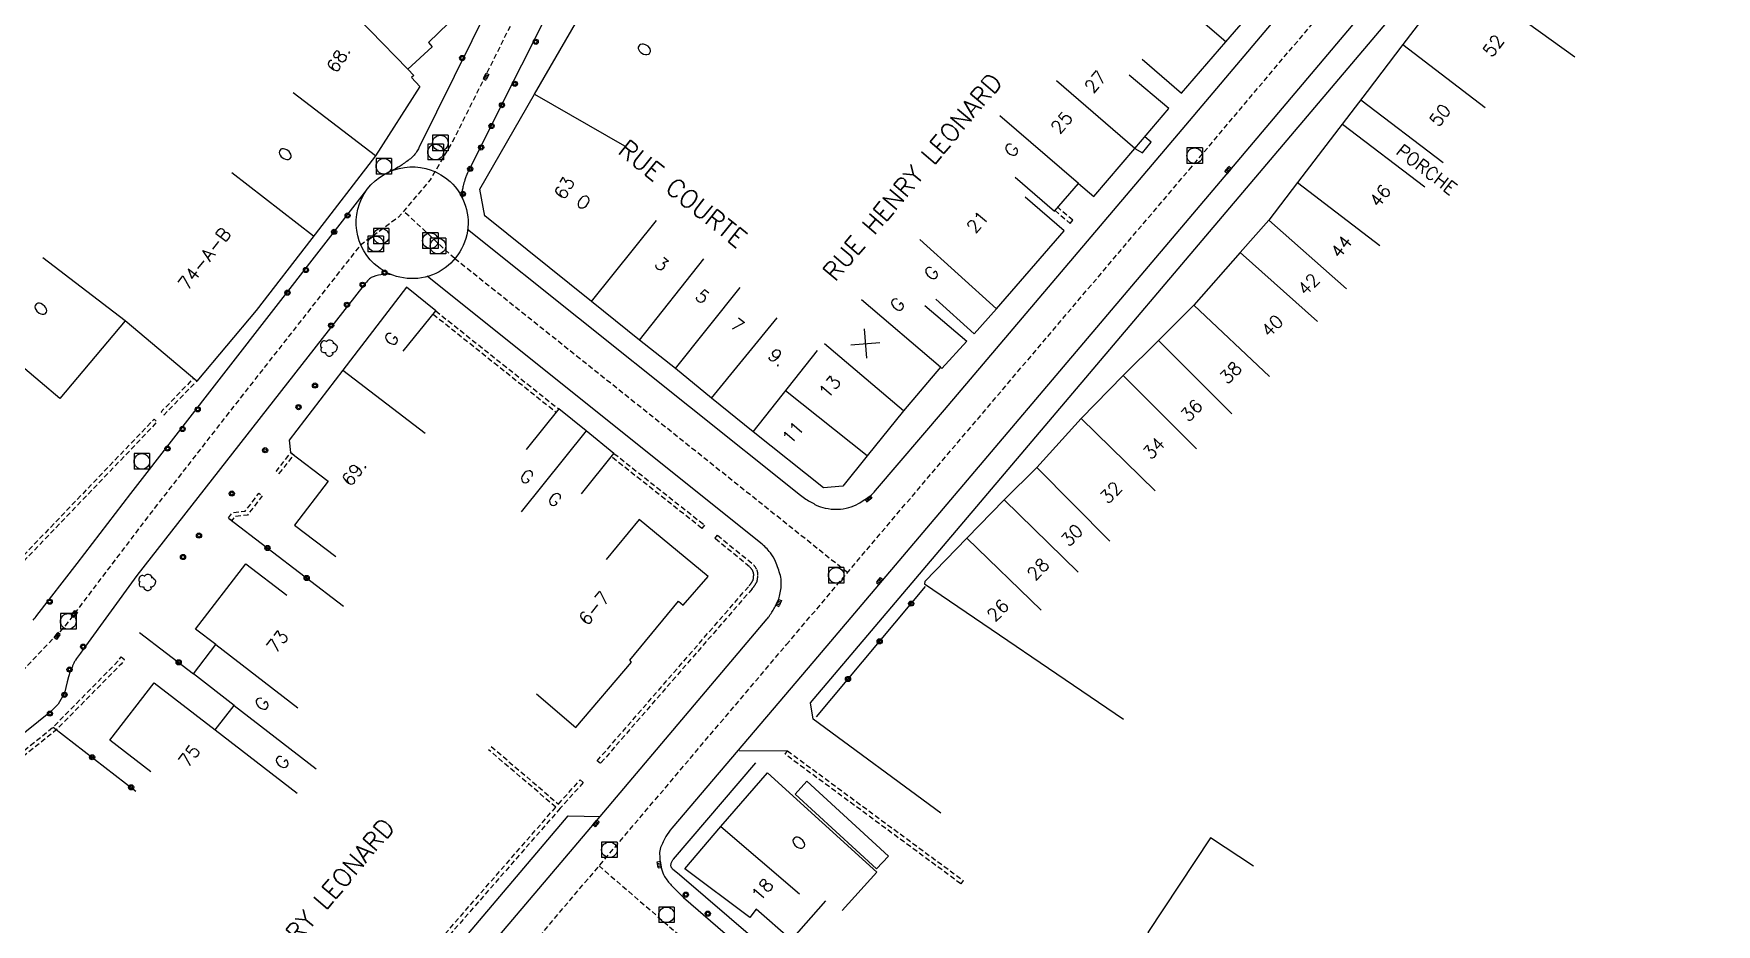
# Model space of a CAD drawing. Header units: millimetres. Extents: x 139999 to 141000, y 129000 to 130000.
# Drawn here: x 140717.2 to 140879.6, y 129410.7 to 129496.6 of the extents above; entities that cross this region are included whole.
import ezdxf
from ezdxf.enums import TextEntityAlignment as Align

# ---------------------------------------------------------------- set-up
doc = ezdxf.new("R2010")
doc.units = ezdxf.units.MM
doc.linetypes.add('DASHED', pattern=[0.75, 0.5, -0.25])
doc.layers.get('0').update_dxf_attribs({"linetype": 'CONTINUOUS'})
for name, color, linetype in [('W0001', 6, 'DASHED'), ('W0008', 7, 'CONTINUOUS'), ('W0100', 7, 'CONTINUOUS'), ('W0112', 1, 'DASHED'), ('W0300', 7, 'CONTINUOUS'), ('W0322', 7, 'CONTINUOUS'), ('W0400', 7, 'CONTINUOUS'), ('W0420', 7, 'CONTINUOUS'), ('w0984', 7, 'CONTINUOUS'), ('W0989', 7, 'CONTINUOUS'), ('W0991', 7, 'CONTINUOUS'), ('W1102', 7, 'CONTINUOUS')]:
    doc.layers.add(name, color=color, linetype=linetype)
doc.styles.get("Standard").update_dxf_attribs({"font": 'romans.shx', "width": 0.85})

# ---------------------------------------------------------------- blocks, each defined once
blk = doc.blocks.new('t322o')
at = {"color": 0, "linetype": 'Continuous'}
for radius in [0.25, 0.15]:
    blk.add_circle((0, 0), radius, dxfattribs=at)
blk = doc.blocks.new('T400')
at = {"color": 0, "linetype": 'ByBlock', "lineweight": -2}
for p, q in [((-0.15, -0.25), (-0.15, 0.3)), ((-0.15, 0.3), (0.15, 0.3)), ((-0.15, 0.15), (0.15, 0.15)), ((-0.15, 0), (0.15, 0)), ((0.15, 0.3), (0.15, -0.25)), ((-0.15, -0.15), (0.15, -0.15)), ((-0.15, -0.25), (-0.15, -0.3)), ((-0.15, -0.3), (0.15, -0.3)), ((0.15, -0.3), (0.15, -0.25))]:
    blk.add_line(p, q, dxfattribs=at)
blk = doc.blocks.new('T420')
for p, q in [((0.75, 0.75), (-0.75, 0.75)), ((-0.75, 0.75), (-0.75, -0.75)), ((0.75, 0.75), (0.75, -0.75)), ((0.75, -0.75), (-0.75, -0.75))]:
    blk.add_line(p, q)
blk.add_ellipse((0, 0), major_axis=(-0.53, 0.53), ratio=1, start_param=3.926991, end_param=10.210176)
blk = doc.blocks.new('T300')
for p, q in [((-0.8, 0.51), (-0.86, 0.34)), ((-0.86, 0.34), (-0.86, 0.17)), ((-0.86, 0.17), (-0.74, 0.06)), ((-0.69, 0.63), (-0.8, 0.51)), ((-0.8, -0.06), (-0.74, 0.06)), ((-0.74, 0.06), (-0.69, 0.11)), ((-0.57, 0.69), (-0.69, 0.63)), ((-0.46, 0.69), (-0.57, 0.69)), ((-0.29, 0.63), (-0.46, 0.69)), ((-0.29, 0.63), (-0.17, 0.74)), ((-0.23, 0.57), (-0.29, 0.63)), ((-0.17, 0.74), (-0.06, 0.8)), ((-0.06, 0.8), (0.06, 0.8)), ((0.06, 0.8), (0.23, 0.74)), ((0.23, 0.74), (0.34, 0.63)), ((0.34, 0.63), (0.4, 0.51)), ((0.46, 0.46), (0.34, 0.46)), ((0.4, 0.51), (0.4, 0.46)), ((0.57, 0.4), (0.46, 0.46)), ((0.57, 0.4), (0.69, 0.29)), ((0.69, 0.29), (0.74, 0.17)), ((0.74, 0.06), (0.69, -0.17)), ((0.74, 0.17), (0.74, 0.06)), ((-0.8, -0.17), (-0.8, -0.06)), ((-0.8, -0.23), (-0.8, -0.17)), ((-0.74, -0.34), (-0.8, -0.23)), ((-0.69, -0.4), (-0.74, -0.34)), ((-0.51, -0.46), (-0.69, -0.4)), ((-0.4, -0.46), (-0.51, -0.46)), ((-0.4, -0.46), (-0.34, -0.46)), ((-0.34, -0.46), (-0.34, -0.4)), ((-0.34, -0.51), (-0.34, -0.46)), ((-0.29, -0.63), (-0.34, -0.51)), ((-0.17, -0.74), (-0.29, -0.63)), ((-0.06, -0.8), (-0.17, -0.74)), ((0.06, -0.8), (-0.06, -0.8)), ((0.17, -0.74), (0.06, -0.8)), ((0.23, -0.69), (0.17, -0.74)), ((0.29, -0.46), (0.23, -0.46)), ((0.29, -0.63), (0.23, -0.69)), ((0.46, -0.4), (0.29, -0.46)), ((0.34, -0.51), (0.29, -0.63)), ((0.34, -0.51), (0.34, -0.46)), ((0.57, -0.34), (0.46, -0.4)), ((0.63, -0.29), (0.57, -0.34)), ((0.69, -0.17), (0.63, -0.29))]:
    blk.add_line(p, q)
blk = doc.blocks.new('t991o')
at = {"color": 0, "linetype": 'Continuous'}
for p, q in [((-1, 1), (1, -1)), ((-1, -1), (1, 1))]:
    blk.add_line(p, q, dxfattribs=at)

msp = doc.modelspace()

# ---------------------------------------------------------------- linework, layer by layer
at = {"layer": 'W0001'}
msp.add_lwpolyline([(140679.59, 129155.61), (140675.44, 129161.03), (140655.21, 129183.71), (140642.66, 129197.69), (140624.81, 129217.71), (140620.92, 129222.28), (140618.5, 129228.01), (140618.39, 129233.16), (140620.23, 129238.25), (140623.83, 129242.66), (140642.19, 129263.23), (140656.78, 129280.3), (140714.71, 129348.88), (140730.72, 129367.87), (140763.1, 129406.09), (140789.85, 129437.67), (140798.56, 129447.97), (140828.68, 129483.49), (140861.29, 129522.12), (140870.15, 129532.65), (140889.25, 129561.44)], dxfattribs=at)
at = {"layer": 'W0001', "flags": 128}
for points in [[(140790.68, 129543.53), (140779.92, 129525.37), (140777.16, 129520.78), (140774.9, 129517.27), (140774.17, 129516.39), (140773.22, 129515.63), (140771.31, 129513.75), (140769.74, 129510.47), (140757.75, 129486.46), (140755.47, 129482.52), (140752.4, 129478.91), (140748.7, 129476.19), (140736.29, 129460.38), (140728.2, 129449.98), (140720.16, 129439.37), (140713.36, 129432.23), (140704.47, 129425.13), (140697.42, 129419.51), (140692.95, 129415.95), (140690.8, 129413.94), (140689.42, 129412.22), (140687.82, 129409.52), (140685.73, 129407.34), (140683.64, 129405.49), (140677.55, 129400.74), (140672.28, 129396.65), (140664.51, 129390.65), (140659.49, 129386.78)], [(140757.83, 129474.92), (140752.9, 129479.5)], [(140795.73, 129444.62), (140757.83, 129474.92)], [(140771.76, 129416.32), (140797.63, 129393.98), (140819.2, 129375.38), (140832.9, 129363.6), (140845.38, 129352.81), (140852.15, 129346.98), (140856.34, 129341.5)]]:
    msp.add_lwpolyline(points, dxfattribs=at)
at = {"layer": 'W0008'}
for points in [[(140759.07, 129477.75), (140791.18, 129452.09, 0.03036), (140791.72, 129451.71, 0.017356), (140792.72, 129451.14, 0.072891), (140793.57, 129450.84, 0.054378), (140794.76, 129450.74, 0.058984), (140795.86, 129450.9, 0.065422), (140796.78, 129451.28, 0.031752), (140797.88, 129452.01, 0.05426), (140798.44, 129452.54), (140805.08, 129460.33), (140828.02, 129487.38), (140828.02, 129487.38), (140858.96, 129524.01, 0.020388), (140859.15, 129524.26, 0.008094), (140859.59, 129524.9, 0.083147), (140859.71, 129525.16, 0.026662), (140859.89, 129526.05, 0.186294), (140859.61, 129527.28, 0.113246), (140857.86, 129528.72), (140833.46, 129544.64), (140806.06, 129562.51)], [(140889.26, 129506.25), (140870.04, 129520.91, 0.130619), (140867.52, 129522.12, 0.090346), (140866.83, 129522.12, 0.062951), (140865.07, 129521.57, 0.110804), (140864.23, 129520.93), (140856.75, 129512.04), (140833.29, 129484.25), (140792.47, 129436.08), (140778.79, 129419.96, 0.0448), (140778.21, 129419.14, 0.038939), (140777.7, 129418.09, 0.102187), (140777.6, 129417.45, 0.04632), (140777.78, 129416.04, 0.078793), (140778.08, 129415.3, 0.059062), (140778.73, 129414.46), (140779.9, 129413.26), (140803.58, 129392.8)], [(140728.71, 129370.16), (140744.8, 129389.15), (140771.86, 129421.09), (140787.99, 129440.17, 0.031673), (140788.21, 129440.46, 0.010806), (140788.76, 129441.34, 0.07174), (140789.18, 129442.36, 0.060559), (140789.34, 129443.65, 0.066561), (140789.25, 129444.34, 0.031895), (140788.79, 129445.69, 0.071485), (140788.29, 129446.53, 0.053605), (140787.38, 129447.46), (140755.16, 129473.23)], [(140825.05, 129374.32), (140826.06, 129375.47), (140779.51, 129415.46), (140778.86, 129416.01, -0.158197), (140778.71, 129416.26, -0.142165), (140778.73, 129416.58, -0.038476), (140778.83, 129416.83, -0.055334), (140778.94, 129416.98), (140786.89, 129426.27)], [(140692.71, 129387.49), (140719.84, 129366.55), (140720.76, 129366.09, 0.057501), (140721.46, 129365.91, 0.049281), (140723.27, 129365.83, 0.08456), (140724.31, 129366.06, 0.053513), (140725.7, 129366.81, 0.068383), (140726.62, 129367.65), (140728.71, 129370.16), (140728.17, 129373.2), (140768.79, 129421.14), (140771.86, 129421.09)]]:
    msp.add_lwpolyline(points, format="xyb", dxfattribs=at)
at = {"layer": 'W0008', "flags": 128}
for points in [[(140792.33, 129542.62), (140784.67, 129529.81), (140776.63, 129516.4, -0.028605), (140776.26, 129515.87, -0.048493), (140776, 129515.59), (140775.23, 129514.91), (140774.48, 129513.95), (140759.21, 129483.47, 0.020174), (140758.94, 129482.89, 0.032346), (140758.81, 129482.52, 0.008069), (140758.65, 129481.94, 0.011171), (140758.56, 129481.52, 0.051901), (140758.54, 129481.26, 0.026825), (140758.57, 129480.76)], [(140767.53, 129512.28), (140759.48, 129495.95), (140754.38, 129485.62, -0.033515), (140754.14, 129485.21, -0.032054), (140753.84, 129484.81, -0.047889), (140753.67, 129484.65, -0.009783), (140752.75, 129483.97, -0.025485), (140752.38, 129483.73, -0.015855), (140751.76, 129483.41)], [(140717.15, 129440.04, 0.021637), (140717.53, 129440.49), (140721.4, 129445.51), (140726.6, 129452.26), (140749.36, 129481.55)], [(140751.86, 129473.32, 0.039512), (140751.33, 129473.41, 0.057594), (140750.97, 129473.4, 0.044557), (140749.97, 129473.17, 0.114744), (140749.62, 129472.96, 0.014743), (140749.24, 129472.56, 0.018984), (140748.96, 129472.23), (140727.17, 129444.35), (140721.97, 129437.18, 0.007962), (140721.63, 129436.73, 0.006866), (140721.25, 129436.18, 0.045022), (140721.09, 129435.89, 0.012641), (140720.63, 129434.77, 0.028949), (140720.56, 129434.56), (140720.45, 129434.07), (140720.17, 129432.99), (140719.58, 129431.94), (140718.84, 129431.18), (140713.02, 129426.52)]]:
    msp.add_lwpolyline(points, format="xyb", dxfattribs=at)
at = {"layer": 'W0008'}
for points in [[(140804.72, 129421.4), (140792.42, 129430.47), (140792.17, 129432.04), (140857.23, 129508.91), (140856.75, 129512.04)], [(140823.46, 129485.53), (140824.19, 129485.14), (140825.04, 129486.16), (140824.43, 129486.67)]]:
    msp.add_lwpolyline(points, dxfattribs=at)
at = {"layer": 'W0008', "flags": 128}
msp.add_lwpolyline([(140757.38, 129482.35, -1), (140750.07, 129474.41, -1)], format="xyb", close=True, dxfattribs=at)
msp.add_lwpolyline([(140785.27, 129427.45), (140789.94, 129427.42)], dxfattribs=at)
at = {"layer": 'W0100', "flags": 128}
for points in [[(140760.74, 129479.02), (140760.26, 129481.62), (140765.54, 129490.78), (140770.08, 129498.61), (140774.32, 129505.99), (140778.36, 129513.01), (140781.02, 129517.58), (140784.92, 129524.45), (140787.9, 129529.68), (140791.19, 129535.44)], [(140759.13, 129521.02), (140764, 129515.68), (140761.1, 129512.99), (140758.86, 129510.92), (140755.19, 129507.63), (140759.86, 129502.4), (140757.22, 129497.64), (140755.29, 129495.76), (140755.66, 129495.37), (140753.32, 129493.21), (140753.89, 129492.59), (140753.68, 129492.4), (140754.48, 129491.53), (140750.18, 129484.83), (140744.06, 129476.86), (140738.67, 129469.92), (140732.94, 129463.1), (140726.04, 129468.91), (140719.75, 129461.43), (140715.93, 129464.65)], [(140753.17, 129472.16), (140747.05, 129464.17), (140741.85, 129457.4), (140741.99, 129456.2), (140745.62, 129453.43), (140742.39, 129449.19), (140746.36, 129446.16)], [(140728.51, 129425.39), (140724.55, 129428.45), (140728.84, 129433.99), (140734.73, 129429.44), (140736.55, 129431.8), (140732.62, 129434.84), (140734.79, 129437.68), (140732.84, 129439.17), (140737.67, 129445.48), (140741.64, 129442.45)]]:
    msp.add_lwpolyline(points, dxfattribs=at)
at = {"layer": 'W0100'}
for points in [[(140824.16, 129494.15), (140827.95, 129490.88), (140832.22, 129495.85), (140834.55, 129498.5), (140838.02, 129502.56), (140840.94, 129506.05), (140844.44, 129510.15), (140846.21, 129512.19), (140847.88, 129514.1), (140852.41, 129519.46), (140858.52, 129526.77), (140848.41, 129533.4), (140845.67, 129529.22)], [(140854.61, 129502.53), (140849.3, 129495.57), (140845.87, 129491.06), (140839.15, 129482.25), (140836.38, 129478.63), (140833.6, 129475.5), (140829.13, 129470.42), (140825.74, 129467.03), (140822.34, 129463.64), (140818.28, 129459.5), (140813.99, 129454.76), (140810.83, 129451.63), (140807.23, 129447.94), (140803.19, 129443.75), (140803.16, 129443.53), (140822.37, 129430.48)], [(140811.91, 129482.77), (140815.7, 129479.5), (140818.01, 129482.18), (140819.49, 129480.91), (140823.46, 129485.53), (140826.73, 129489.39), (140822.91, 129492.62)], [(140804.24, 129471), (140807.95, 129467.65), (140810.12, 129470.06), (140816.64, 129477.59), (140812.86, 129480.86)], [(140803.2, 129470.4), (140807.24, 129466.96), (140804.84, 129464.33), (140804.71, 129464.45), (140801.12, 129460.23), (140797.63, 129455.88), (140795.29, 129452.97), (140793.42, 129452.8), (140786.62, 129458.21), (140782.62, 129461.45), (140779.13, 129464.3), (140775.66, 129467.06), (140771.04, 129470.79), (140760.73, 129479.04)], [(140752.87, 129465.98), (140756.01, 129469.87), (140753.18, 129472.16)], [(140770.06, 129452.23), (140773.2, 129456.12), (140770.51, 129458.29), (140767.87, 129460.41), (140764.74, 129456.51)], [(140765.71, 129432.93), (140769.51, 129429.68), (140774.9, 129435.97), (140774.74, 129436.16), (140779.43, 129441.85), (140779.88, 129441.48), (140782.3, 129444.24), (140775.62, 129449.74), (140772.44, 129445.88)], [(140793.6, 129412.94), (140790.31, 129409.18), (140786.91, 129412.15), (140786.32, 129411.35), (140780.02, 129416.05), (140780.02, 129416.05), (140783.52, 129420.13), (140788, 129425.29), (140798.56, 129415.7), (140795.2, 129412)], [(140834.91, 129416.29), (140830.74, 129419.04), (140824.69, 129409.88), (140835.06, 129403.05), (140822.69, 129384.22), (140838.7, 129373.69), (140841.45, 129377.87)]]:
    msp.add_lwpolyline(points, dxfattribs=at)
at = {"layer": 'W0100', "flags": 128}
msp.add_lwpolyline([(140790.67, 129423.25), (140791.82, 129424.5), (140799.69, 129417.27), (140798.54, 129416.02)], close=True, dxfattribs=at)
at = {"layer": 'W0112'}
for points in [[(140815.75, 129479.56), (140817.2, 129478.32), (140817.46, 129478.63), (140816.02, 129479.87)], [(140773.2, 129456.12), (140781.94, 129449.2), (140781.69, 129448.89), (140772.95, 129455.8)], [(140761.36, 129427.84), (140767.84, 129422.29), (140769.95, 129424.63), (140770.24, 129424.36), (140768.01, 129421.88), (140744.87, 129395.36), (140744.57, 129395.62), (140767.58, 129421.99), (140761.1, 129427.53)]]:
    msp.add_lwpolyline(points, dxfattribs=at)
at = {"layer": 'W0112', "flags": 128}
for points in [[(140755.76, 129469.56), (140767.62, 129460.1)], [(140756.01, 129469.87), (140767.87, 129460.41)], [(140695.8, 129442.52), (140705.12, 129434.67), (140700.61, 129429.98), (140700.9, 129429.71), (140705.42, 129434.42), (140729.13, 129459.15), (140728.84, 129459.43), (140705.39, 129434.96), (140696.06, 129442.82)]]:
    msp.add_lwpolyline(points, dxfattribs=at)
for points in [[(140732.94, 129463.1), (140732.63, 129463.36), (140729.5, 129460.12), (140729.79, 129459.84)], [(140740.91, 129454.17), (140742.31, 129455.96), (140741.99, 129456.2), (140740.6, 129454.41)], [(140739.26, 129452.04), (140737.83, 129450.16), (140736.62, 129450.04), (140736.32, 129449.64), (140736, 129449.87), (140736.4, 129450.42), (140737.62, 129450.54), (140738.95, 129452.28)], [(140725.66, 129436.48), (140725.98, 129436.24), (140725.65, 129435.8), (140719.36, 129429.41), (140701.22, 129414.84), (140700.97, 129415.15), (140719.09, 129429.71), (140725.34, 129436.06)]]:
    msp.add_lwpolyline(points, close=True, dxfattribs=at)
at = {"layer": 'W0112'}
msp.add_lwpolyline([(140771.58, 129426.46), (140786.23, 129443.33, 0.024525), (140786.38, 129443.52, 0.015593), (140786.62, 129443.88, 0.098678), (140786.63, 129443.91, 0.032812), (140786.68, 129444.42, 0.125063), (140786.6, 129444.76, 0.096834), (140786.27, 129445.19), (140782.94, 129447.91), (140783.2, 129448.22), (140786.53, 129445.49, -0.097795), (140786.96, 129444.94, -0.125063), (140787.08, 129444.41, -0.032812), (140787.02, 129443.84, -0.098678), (140786.96, 129443.67, -0.015593), (140786.71, 129443.29, -0.024525), (140786.53, 129443.06), (140771.89, 129426.2)], format="xyb", close=True, dxfattribs=at)
msp.add_lwpolyline([(140806.66, 129414.59), (140789.7, 129427.1), (140789.94, 129427.42), (140806.9, 129414.91)], close=True, dxfattribs=at)
at = {"layer": 'W0322', "flags": 128}
for points in [[(140736, 129449.87), (140747.11, 129441.37)], [(140792.74, 129430.7), (140803.25, 129443.27)], [(140727.43, 129438.84), (140732.64, 129434.86)], [(140719.09, 129429.71), (140727.08, 129423.54)]]:
    msp.add_lwpolyline(points, dxfattribs=at)
at = {"layer": 'W1102', "flags": 128}
for points in [[(140832.22, 129495.85), (140824.63, 129502.37)], [(140753.32, 129493.21), (140746.03, 129500.69)], [(140857.81, 129500.24), (140865.91, 129494.38)], [(140849.3, 129495.57), (140857.26, 129489.51)], [(140823.46, 129485.53), (140815.89, 129492.06)], [(140750.18, 129484.83), (140742.25, 129490.92)], [(140765.54, 129490.78), (140774.2, 129485.79)], [(140845.24, 129490.24), (140853.2, 129484.18)], [(140818.01, 129482.18), (140810.43, 129488.71)], [(140843.49, 129487.89), (140851.42, 129481.85)], [(140744.22, 129477.08), (140736.32, 129483.21)], [(140839.15, 129482.25), (140847.1, 129476.17)], [(140771.04, 129470.79), (140777.29, 129478.6)], [(140836.38, 129478.63), (140843.86, 129471.99)], [(140810.12, 129470.06), (140802.7, 129476.76)], [(140833.6, 129475.5), (140841.08, 129468.86)], [(140726.04, 129468.91), (140718.11, 129475)], [(140775.66, 129467.06), (140781.88, 129474.9)], [(140779.13, 129464.3), (140785.36, 129472.13)], [(140804.71, 129464.45), (140797.09, 129470.93)], [(140829.13, 129470.42), (140836.43, 129463.56)], [(140782.62, 129461.45), (140788.95, 129469.19)], [(140786.62, 129458.21), (140792.85, 129466.04)], [(140801.12, 129460.23), (140793.5, 129466.71)], [(140825.74, 129467.03), (140832.8, 129459.95)], [(140747.05, 129464.17), (140754.98, 129458.09)], [(140822.34, 129463.64), (140829.4, 129456.56)], [(140797.63, 129455.88), (140789.75, 129462.15)], [(140818.28, 129459.5), (140825.42, 129452.5)], [(140770.51, 129458.29), (140764.25, 129450.49)], [(140813.99, 129454.76), (140821.03, 129447.66)], [(140810.83, 129451.63), (140817.99, 129444.65)], [(140807.23, 129447.94), (140814.43, 129441)], [(140734.79, 129437.68), (140742.7, 129431.56)], [(140736.55, 129431.8), (140744.46, 129425.69)], [(140734.73, 129429.44), (140742.64, 129423.33)], [(140783.52, 129420.13), (140791.11, 129413.62)]]:
    msp.add_lwpolyline(points, dxfattribs=at)

# ---------------------------------------------------------------- block references
at = {"layer": 'W0300'}
for p in [(140745.74, 129466.28), (140728.21, 129443.66)]:
    msp.add_blockref('T300', p, dxfattribs=at)
at = {"layer": 'W0322'}
for p, rotation in [((140765.65, 129495.84), 47.34960251232773), ((140758.56, 129494.28), 47.34960251232773), ((140763.63, 129491.79), 47.34960251232773), ((140763.64, 129491.79), 47.34960251231546), ((140762.39, 129489.73), 47.34960251231546), ((140761.39, 129487.72), 47.34960251232773), ((140760.38, 129485.65), 47.34960251231546), ((140759.33, 129483.58), 47.34960251231546), ((140758.62, 129481.17), 47.34960251232773), ((140747.5, 129479.08), 47.34960251231546), ((140746.2, 129477.5), 47.34960251232773), ((140743.48, 129473.82), 47.34960251233337), ((140751.07, 129473.56), 47.34960251232773), ((140748.95, 129472.4), 47.34960251231546), ((140741.7, 129471.63), 47.34960251231546), ((140747.44, 129470.46), 47.34960251232773), ((140745.91, 129468.47), 47.34960251232773), ((140744.35, 129462.67), 47.34960251231546), ((140733.04, 129460.37), 47.34960251231546), ((140742.77, 129460.59), 47.34960251231546), ((140731.58, 129458.48), 47.34960251232773), ((140730.13, 129456.59), 47.34960251231546), ((140739.54, 129456.43), 47.34960251231546), ((140736.33, 129452.25), 47.34960251232773), ((140733.16, 129448.2), 47.34960251232112), ((140731.62, 129446.13), 47.34960251231546), ((140739.77, 129446.99), 322.5901255594704), ((140743.55, 129444.1), 322.5901255594704), ((140718.76, 129441.81), 47.34960251231546), ((140801.88, 129441.63), 50.08652438537409), ((140798.83, 129437.99), 50.08652438537409), ((140721.99, 129437.47), 47.34960251231546), ((140731.2, 129435.96), 322.5901255594019), ((140720.67, 129435.27), 47.34960251232773), ((140795.78, 129434.35), 50.08652438537409), ((140720.18, 129432.83), 47.34960251231546), ((140718.78, 129431.02), 47.34960251231546), ((140722.85, 129426.8), 322.312064389269), ((140726.61, 129423.9), 322.312064389269), ((140780.13, 129413.54), 41.94473477780315), ((140782.25, 129411.71), 41.94473477780809)]:
    msp.add_blockref('t322o', p, dxfattribs=dict(at, rotation=rotation))
at = {"layer": 'W0400'}
for p, rotation in [((140760.85, 129492.49), 332.538495206084), ((140832.44, 129483.47), 139.722143993011), ((140797.76, 129451.74), 305.7564672279864), ((140798.83, 129443.81), 319.7221439946912), ((140789.09, 129441.7), 336.3865485528435), ((140721.13, 129440.64), 322.3374206665194), ((140719.48, 129438.5), 142.6738814419066), ((140771.46, 129420.4), 139.7313767552172), ((140777.56, 129416.44), 10.04654118166111)]:
    msp.add_blockref('T400', p, dxfattribs=dict(at, rotation=rotation))
at = {"layer": 'W0420'}
for p in [(140756.45, 129486.08), (140755.99, 129485.2), (140829.22, 129484.85), (140751, 129483.83), (140750.21, 129476.34), (140750.74, 129477.09), (140755.49, 129476.65), (140756.22, 129476.13), (140727.65, 129455.35), (140794.64, 129444.36), (140720.55, 129439.91), (140772.76, 129417.87), (140778.27, 129411.6)]:
    msp.add_blockref('T420', p, dxfattribs=at)
at = {"layer": 'W0991', "rotation": 319.6264096795008}
msp.add_blockref('t991o', (140797.45, 129466.72), dxfattribs=at)

# ---------------------------------------------------------------- texts
at = {"layer": 'w0984'}
msp.add_text('PORCHE', height=1.25, rotation=322.651, dxfattribs=at).set_placement((140851.6, 129483.53), align=Align.MIDDLE)
at = {"layer": 'W0989'}
for s, rotation, p in [('RUE HENRY LEONARD', 49.8323, (140801.99, 129482.81)), ('RUE COURTE', 321.3516, (140779.83, 129481.19)), ('RUE HENRY LEONARD', 49.725, (140743.35, 129410.92))]:
    msp.add_text(s, height=1.75, rotation=rotation, dxfattribs=at).set_placement(p, align=Align.MIDDLE)
at = {"layer": 'W0991'}
for s, rotation, p in [('52', 52.651, (140858.03, 129495.46)), ('68.', 57.487, (140746.61, 129494.2)), ('O', 60.1089, (140776.14, 129495.11)), ('27', 49.5184, (140819.65, 129491.98)), ('25', 49.5184, (140816.39, 129488.05)), ('50', 52.651, (140852.9, 129488.76)), ('O', 52.4492, (140741.48, 129485)), ('G', 49.2677, (140811.55, 129485.41)), ('63', 60.0768, (140768.41, 129481.74)), ('46', 52.651, (140847.12, 129480.98)), ('O', 321.2571, (140770.26, 129480.38)), ('21', 48.8136, (140808.27, 129478.46)), ('74-A-B', 52.2224, (140733.69, 129474.92)), ('44', 52.651, (140843.36, 129476.08)), ('3', 321.2571, (140777.82, 129474.4)), ('G', 48.8136, (140803.82, 129473.52)), ('42', 45.8928, (140840.22, 129472.44)), ('O', 49.9307, (140717.9, 129470.08)), ('5', 321.2571, (140781.74, 129471.26)), ('G', 49.6264, (140800.54, 129470.47)), ('7', 321.2571, (140785.11, 129468.49)), ('40', 45.8928, (140836.7, 129468.43)), ('G', 52.5132, (140751.72, 129467.16)), ('9.', 321.2571, (140788.95, 129465.39)), ('38', 45.8928, (140832.69, 129463.91)), ('13', 49.6264, (140794.02, 129462.56)), ('36', 45.8928, (140828.92, 129460.27)), ('11', 49.6264, (140790.46, 129458.14)), ('34', 45.8928, (140825.28, 129456.63)), ('69.', 52.4821, (140748.12, 129454.28)), ('G', 321.1617, (140764.8, 129453.89)), ('32', 45.8928, (140821.14, 129452.36)), ('G', 321.1617, (140767.5, 129451.7)), ('30', 45.8928, (140817.37, 129448.22)), ('28', 45.8928, (140814.11, 129444.96)), ('6-7', 50.5207, (140771.28, 129441.18)), ('26', 45.8928, (140810.24, 129440.98)), ('73', 52.5901, (140740.74, 129437.97)), ('G', 52.5901, (140739.23, 129431.95)), ('75', 52.3121, (140732.23, 129426.94)), ('G', 52.3121, (140741.17, 129426.33)), ('O', 49.4163, (140791.03, 129418.55)), ('18', 49.4163, (140787.51, 129414.03))]:
    msp.add_text(s, height=1.25, rotation=rotation, dxfattribs=at).set_placement(p, align=Align.MIDDLE)

doc.saveas('drawing.dxf')
